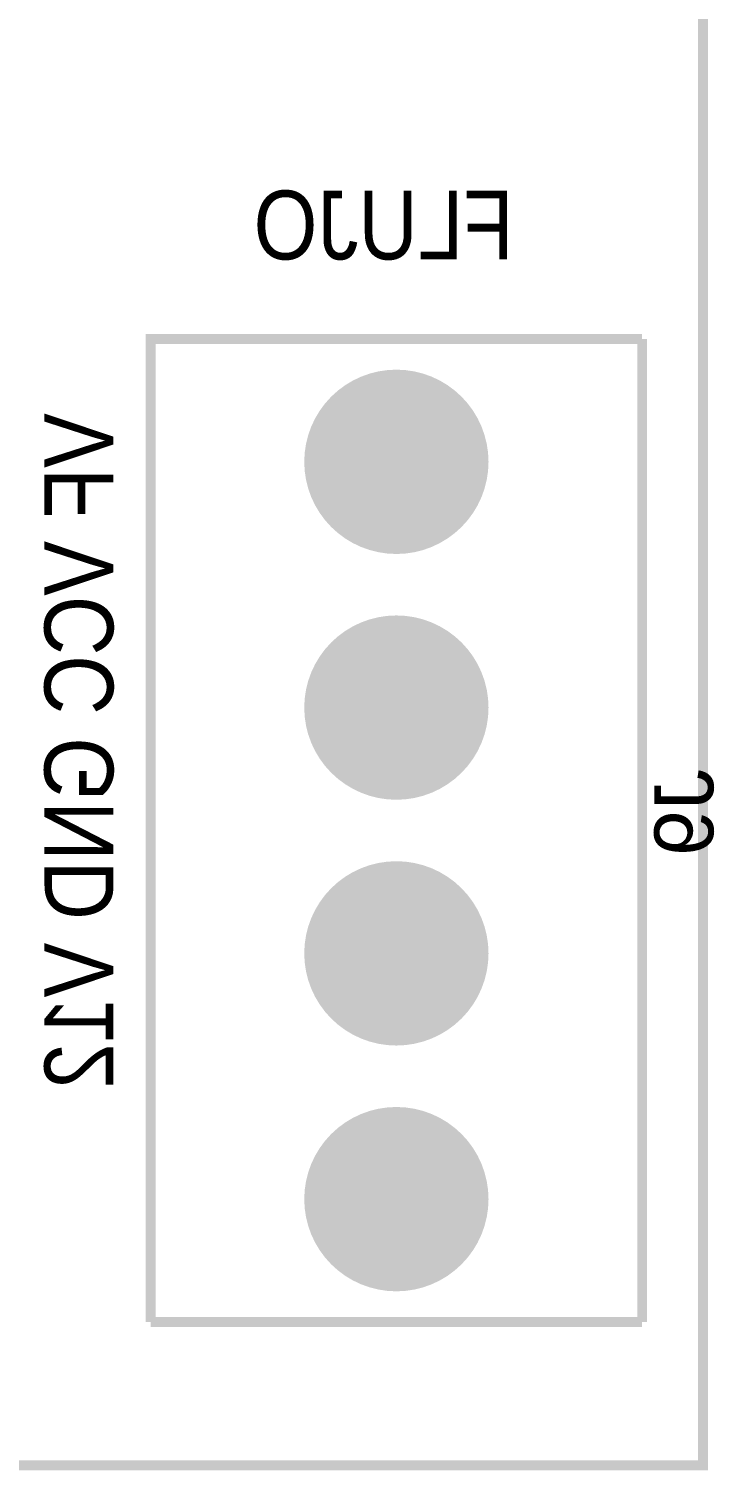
# Model space of a CAD drawing. Header units: inches. Extents: x -3.32 to 3.32, y -1.77 to 1.77.
# Drawn here: x 2.656 to 3.214, y -1.767 to -0.595 of the extents above; entities that cross this region are included whole.
import ezdxf

# ---------------------------------------------------------------- set-up
doc = ezdxf.new("R2010")
doc.units = ezdxf.units.IN
doc.layers.get('0').update_dxf_attribs({"linetype": 'CONTINUOUS'})

# ---------------------------------------------------------------- blocks, each defined once
blk = doc.blocks.new('EPAD')
at = {"const_width": 0.5}
blk.add_lwpolyline([(-0.25, 0, 1), (0.25, 0, 1)], format="xyb", close=True, dxfattribs=at)

msp = doc.modelspace()

# ---------------------------------------------------------------- linework, layer by layer
at = {"const_width": 0.008}
for points in [[(-3.316524, -1.763386), (3.20472, -1.763386), (3.20472, 1.763386), (-3.316524, 1.763386), (-3.316524, -1.763386)], [(-3.316524, -1.763386), (3.20472, -1.763386), (3.20472, 1.763386), (-3.316524, 1.763386), (-3.316524, -1.763386)], [(-3.316524, -1.763386), (3.20472, -1.763386), (3.20472, 1.763386), (-3.316524, 1.763386), (-3.316524, -1.763386)], [(3.15513, -0.84685), (2.75513, -0.84685), (2.75513, -1.64685)], [(3.15513, -0.84685), (2.75513, -0.84685), (2.75513, -1.64685)], [(3.15513, -0.84685), (2.75513, -0.84685), (2.75513, -1.64685)], [(3.15513, -1.64685), (3.15513, -0.84685)], [(3.15513, -1.64685), (3.15513, -0.84685)], [(3.15513, -1.64685), (3.15513, -0.84685)], [(3.15513, -1.64685), (2.75513, -1.64685)], [(3.15513, -1.64685), (2.75513, -1.64685)], [(3.15513, -1.64685), (2.75513, -1.64685)]]:
    msp.add_lwpolyline(points, dxfattribs=at)

# ---------------------------------------------------------------- block references
at = {"xscale": 0.15, "yscale": 0.15}
for p in [(2.95513, -0.94685), (2.95513, -1.14685), (2.95513, -1.34685), (2.95513, -1.54685)]:
    msp.add_blockref('EPAD', p, dxfattribs=at)

# ---------------------------------------------------------------- texts
at = {"text_generation_flag": 2, "width": 0.892857}
msp.add_text('FLUJO', height=0.056, dxfattribs=at).set_placement((3.0506, -0.782148))
msp.add_text('FLUJO', height=0.056, dxfattribs=at).set_placement((3.0506, -0.782148))
msp.add_text('FLUJO', height=0.056, dxfattribs=at).set_placement((3.0506, -0.782148))
at = {"text_generation_flag": 2}
for s, height, width, p in [('VF VCC GND V12', 0.056, 0.892857, (2.724703, -0.907259)), ('VF VCC GND V12', 0.056, 0.892857, (2.724703, -0.907259)), ('VF VCC GND V12', 0.056, 0.892857, (2.724703, -0.907259)), ('J9', 0.048, 1.041667, (3.21313, -1.19685)), ('J9', 0.048, 1.041667, (3.21313, -1.19685)), ('J9', 0.048, 1.041667, (3.21313, -1.19685))]:
    msp.add_text(s, height=height, rotation=90, dxfattribs=dict(at, width=width)).set_placement(p)

doc.saveas('drawing.dxf')
